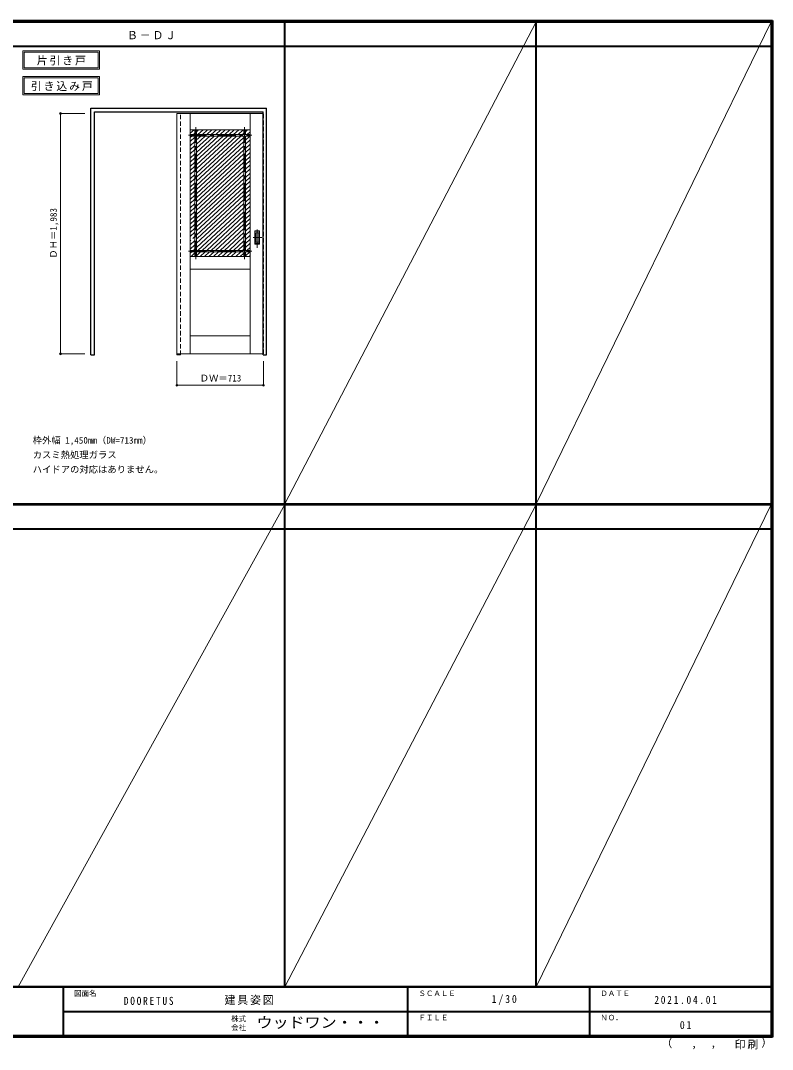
# Model space of a CAD drawing. Units: millimetres, scale not verified. Extents: x -6000 to 5700, y -4307 to 4175.
# Drawn here: x -502 to 5700, y -4307 to 4175 of the extents above; entities that cross this region are included whole.
import ezdxf
from ezdxf.enums import TextEntityAlignment as Align

# ---------------------------------------------------------------- set-up
doc = ezdxf.new("R2010")
doc.units = ezdxf.units.MM
doc.header["$LTSCALE"] = 30
doc.header["$PDMODE"] = 32
doc.header["$PDSIZE"] = 15
doc.linetypes.add('CHAIN1', pattern=[8, 5, -1, 1, -1])
doc.linetypes.add('DASHED1', pattern=[1.8, 1.2, -0.6])
for name, color, linetype, lineweight in [('0-2_扉', 7, 'Continuous', 18), ('0-4_枠', 3, 'Continuous', 25), ('0-6_引手', 7, 'Continuous', 18), ('0-B_寸法', 7, 'Continuous', 9), ('0-C_ハッチ', 4, 'Continuous', 9), ('F-1_枠', 6, 'Continuous', 40), ('F-A_文字', 7, 'Continuous', 18)]:
    doc.layers.add(name, color=color, linetype=linetype, lineweight=lineweight)
doc.layers.add('0-A_文字', color=7, linetype='Continuous')
doc.styles.add('ＭＳ ゴシック', font='')
doc.styles.get('ＭＳ ゴシック').set_extended_font_data('MS Gothic')

msp = doc.modelspace()

# ---------------------------------------------------------------- linework, layer by layer
at = {"layer": '0-2_扉'}
for p, q in [((-482, 3925), (-482, 3775)), ((-472, 3915), (-472, 3785)), ((-472, 3915), (139.03, 3915)), ((139.03, 3915), (139.03, 3785)), ((-482, 3775), (149.03, 3775)), ((-472, 3785), (139.03, 3785)), ((-482, 3713.53), (-482, 3563.53)), ((-472, 3703.53), (-472, 3573.53)), ((-472, 3703.53), (139.03, 3703.53)), ((139.03, 3703.53), (139.03, 3573.53)), ((-482, 3563.53), (149.03, 3563.53)), ((-472, 3573.53), (139.03, 3573.53)), ((788, 3409.5), (1501, 3409.5)), ((788, 3409.5), (788, 1426.5)), ((898, 3409.5), (898, 1426.5)), ((1391, 3409.5), (1391, 1426.5)), ((898, 3274.5), (1391, 3274.5)), ((898, 3235.75), (1391, 3235.75)), ((898, 3223.25), (1391, 3223.25)), ((936.75, 3274.5), (936.75, 3235.75)), ((936.75, 3223.25), (936.75, 2280.75)), ((949.25, 3274.5), (949.25, 3235.75)), ((949.25, 3223.25), (949.25, 2280.75)), ((1339.75, 3274.5), (1339.75, 3235.75)), ((1339.75, 3223.25), (1339.75, 2280.75)), ((1352.25, 3274.5), (1352.25, 3235.75)), ((1352.25, 3223.25), (1352.25, 2280.75)), ((898, 2280.75), (1391, 2280.75)), ((898, 2268.25), (1391, 2268.25)), ((1087, 2229.5), (898, 2229.5)), ((903, 2229.5), (1391, 2229.5)), ((936.75, 2268.25), (936.75, 2229.5)), ((949.25, 2268.25), (949.25, 2229.5)), ((1339.75, 2268.25), (1339.75, 2229.5)), ((1352.25, 2268.25), (1352.25, 2229.5)), ((898, 2124.5), (1391, 2124.5)), ((898, 1576.5), (1391, 1576.5)), ((788, 1426.5), (1498, 1426.5))]:
    msp.add_line(p, q, dxfattribs=at)
at = {"layer": '0-2_扉', "linetype": 'CHAIN1'}
for p, q in [((882.81, 3229.5), (1406.28, 3229.5)), ((943, 2208.43), (943, 3295.07)), ((1346, 2208.43), (1346, 3295.07)), ((882.81, 2274.5), (1406.28, 2274.5))]:
    msp.add_line(p, q, dxfattribs=at)
at = {"layer": '0-2_扉', "color": 4, "linetype": 'DASHED1', "lineweight": 9}
msp.add_line((1501, 1426.5), (1498, 1426.5), dxfattribs=at)
at = {"layer": '0-2_扉'}
for points in [[(-482, 3925), (149.03, 3925), (149.03, 3775)], [(-482, 3713.53), (149.03, 3713.53), (149.03, 3563.53)]]:
    msp.add_lwpolyline(points, dxfattribs=at)
at = {"layer": '0-2_扉', "color": 4, "linetype": 'DASHED1', "lineweight": 9}
msp.add_lwpolyline([(1501, 1426.5), (1501, 3409.5), (1497.58, 3409.5)], dxfattribs=at)
at = {"layer": '0-4_枠'}
for p, q in [((78, 1418), (78, 3453)), ((78, 3453), (1528, 3453)), ((108, 3423), (1498, 3423)), ((1498, 1418), (1498, 3423)), ((1528, 1418), (1528, 3453)), ((1498, 1418), (1528, 1418))]:
    msp.add_line(p, q, dxfattribs=at)
at = {"layer": '0-4_枠', "color": 4, "linetype": 'DASHED1', "lineweight": 9}
for p, q in [((788, 1418), (788, 3423)), ((818, 1418), (818, 3423)), ((788, 1418), (818, 1418))]:
    msp.add_line(p, q, dxfattribs=at)
at = {"layer": '0-4_枠'}
msp.add_lwpolyline([(78, 1418), (108, 1418), (108, 3423)], dxfattribs=at)
at = {"layer": '0-6_引手', "linetype": 'CHAIN1'}
for p, q in [((1450, 2301.79), (1450, 2472.64)), ((1488.07, 2387.02), (1415.56, 2387.02))]:
    msp.add_line(p, q, dxfattribs=at)
at = {"layer": '0-6_引手'}
for p, q in [((1469, 2442.02), (1431, 2442.02)), ((1431, 2332.02), (1431, 2442.02)), ((1462.5, 2426.02), (1437.5, 2426.02)), ((1437.5, 2348.02), (1437.5, 2426.02)), ((1462.5, 2348.02), (1462.5, 2426.02)), ((1469, 2332.02), (1469, 2442.02)), ((1469, 2332.02), (1431, 2332.02)), ((1462.5, 2348.02), (1437.5, 2348.02))]:
    msp.add_line(p, q, dxfattribs=at)
at = {"layer": '0-6_引手', "linetype": 'DASHED1'}
for p, q in [((1434, 2336.02), (1434, 2438.02)), ((1466, 2336.02), (1434, 2336.02))]:
    msp.add_line(p, q, dxfattribs=at)
msp.add_lwpolyline([(1466, 2336.02), (1466, 2438.02), (1434, 2438.02)], dxfattribs=at)
at = {"layer": '0-B_寸法', "color": 4}
for p, q in [((-172, 3409.5), (-172, 1426.5)), ((-172, 3409.5), (28, 3409.5)), ((-172, 1426.5), (28, 1426.5)), ((1501, 1168), (1501, 1368))]:
    msp.add_line(p, q, dxfattribs=at)
msp.add_lwpolyline([(1501, 1168), (788, 1168), (788, 1368)], dxfattribs=at)
at = {"layer": '0-B_寸法'}
for p in [(-172, 3409.5), (-172, 1426.5), (788, 1168), (1501, 1168)]:
    msp.add_point(p, dxfattribs=at)
at = {"layer": '0-C_ハッチ'}
for p, q in [((929.35, 3274.5), (898, 3245.47)), ((910.79, 3223.25), (898, 3211.4)), ((936.75, 3247.28), (924.29, 3235.75)), ((966.14, 3274.5), (949.25, 3258.86)), ((984.39, 3223.25), (949.25, 3190.72)), ((1057.98, 3223.25), (949.25, 3122.57)), ((1021.18, 3223.25), (949.25, 3156.64)), ((1094.78, 3223.25), (949.25, 3088.5)), ((1131.57, 3223.25), (949.25, 3054.43)), ((1168.37, 3223.25), (949.25, 3020.36)), ((1205.17, 3223.25), (949.25, 2986.29)), ((1241.97, 3223.25), (949.25, 2952.22)), ((1278.76, 3223.25), (949.25, 2918.15)), ((1315.56, 3223.25), (949.25, 2884.08)), ((1002.94, 3274.5), (961.09, 3235.75)), ((1039.74, 3274.5), (997.89, 3235.75)), ((1076.53, 3274.5), (1034.68, 3235.75)), ((1113.33, 3274.5), (1071.48, 3235.75)), ((1150.13, 3274.5), (1108.28, 3235.75)), ((1186.92, 3274.5), (1145.07, 3235.75)), ((1223.72, 3274.5), (1181.87, 3235.75)), ((1260.52, 3274.5), (1218.67, 3235.75)), ((1297.32, 3274.5), (1255.47, 3235.75)), ((1334.11, 3274.5), (1292.26, 3235.75)), ((1339.75, 3245.65), (1329.06, 3235.75)), ((1370.91, 3274.5), (1352.25, 3257.22)), ((1352.36, 3223.25), (1352.25, 3223.15)), ((1389.15, 3223.25), (1352.25, 3189.08)), ((1391, 3259.03), (1365.86, 3235.75)), ((936.75, 3213.21), (898, 3177.33)), ((936.75, 3179.14), (898, 3143.26)), ((936.75, 3145.07), (898, 3109.19)), ((1339.75, 3211.58), (949.25, 2850)), ((1339.75, 3177.51), (949.25, 2815.93)), ((1339.75, 3143.44), (949.25, 2781.86)), ((1391, 3190.89), (1352.25, 3155.01)), ((1391, 3156.82), (1352.25, 3120.94)), ((936.75, 3111), (898, 3075.12)), ((936.75, 3076.93), (898, 3041.05)), ((1339.75, 3109.37), (949.25, 2747.79)), ((1339.75, 3075.29), (949.25, 2713.72)), ((1391, 3122.75), (1352.25, 3086.87)), ((1391, 3088.68), (1352.25, 3052.8)), ((1391, 3054.61), (1352.25, 3018.73)), ((936.75, 3042.86), (898, 3006.98)), ((936.75, 3008.79), (898, 2972.91)), ((936.75, 2974.71), (898, 2938.83)), ((1339.75, 3041.22), (949.25, 2679.65)), ((1339.75, 3007.15), (949.25, 2645.58)), ((1339.75, 2973.08), (949.25, 2611.51)), ((1391, 3020.53), (1352.25, 2984.66)), ((1391, 2986.46), (1352.25, 2950.58)), ((936.75, 2940.64), (898, 2904.76)), ((936.75, 2906.57), (898, 2870.69)), ((1339.75, 2939.01), (949.25, 2577.44)), ((1339.75, 2904.94), (949.25, 2543.36)), ((1391, 2952.39), (1352.25, 2916.51)), ((1391, 2918.32), (1352.25, 2882.44)), ((1391, 2884.25), (1352.25, 2848.37)), ((936.75, 2872.5), (898, 2836.62)), ((936.75, 2838.43), (898, 2802.55)), ((936.75, 2804.36), (898, 2768.48)), ((1339.75, 2870.87), (949.25, 2509.29)), ((1339.75, 2836.8), (949.25, 2475.22)), ((1339.75, 2802.73), (949.25, 2441.15)), ((1391, 2850.18), (1352.25, 2814.3)), ((1391, 2816.11), (1352.25, 2780.23)), ((936.75, 2770.29), (898, 2734.41)), ((936.75, 2736.22), (898, 2700.34)), ((1339.75, 2768.65), (949.25, 2407.08)), ((1339.75, 2734.58), (955.15, 2378.47)), ((1391, 2782.04), (1352.25, 2746.16)), ((1391, 2747.97), (1352.25, 2712.09)), ((936.75, 2702.15), (898, 2666.27)), ((936.75, 2668.08), (898, 2632.2)), ((936.75, 2634), (898, 2598.12)), ((1339.75, 2700.51), (949.25, 2338.94)), ((1339.75, 2666.44), (949.25, 2304.87)), ((1339.75, 2632.37), (960, 2280.75)), ((1391, 2713.9), (1352.25, 2678.02)), ((1391, 2679.82), (1352.25, 2643.94)), ((1391, 2645.75), (1352.25, 2609.87)), ((936.75, 2599.93), (898, 2564.05)), ((936.75, 2565.86), (898, 2529.98)), ((1339.75, 2598.3), (996.8, 2280.75)), ((1339.75, 2564.23), (1033.59, 2280.75)), ((1391, 2611.68), (1352.25, 2575.8)), ((1391, 2577.61), (1352.25, 2541.73)), ((936.75, 2531.79), (898, 2495.91)), ((936.75, 2497.72), (898, 2461.84)), ((936.75, 2463.65), (898, 2427.77)), ((1339.75, 2530.16), (1070.39, 2280.75)), ((1339.75, 2496.09), (1107.19, 2280.75)), ((1339.75, 2462.02), (1143.98, 2280.75)), ((1391, 2543.54), (1352.25, 2507.66)), ((1391, 2509.47), (1352.25, 2473.59)), ((1391, 2475.4), (1352.25, 2439.52)), ((936.75, 2429.58), (898, 2393.7)), ((936.75, 2395.51), (918.92, 2379)), ((1339.75, 2427.94), (1180.78, 2280.75)), ((1339.75, 2393.87), (1217.58, 2280.75)), ((1391, 2441.33), (1352.25, 2405.45)), ((1391, 2407.26), (1352.25, 2371.38)), ((903.8, 2365), (898, 2359.63)), ((936.75, 2361.44), (898, 2325.56)), ((936.75, 2327.36), (898, 2291.48)), ((936.75, 2293.29), (923.2, 2280.75)), ((1339.75, 2359.8), (1254.37, 2280.75)), ((1339.75, 2325.73), (1291.17, 2280.75)), ((1339.75, 2291.66), (1327.97, 2280.75)), ((1391, 2373.18), (1352.25, 2337.31)), ((1391, 2339.11), (1352.25, 2303.23)), ((1391, 2305.04), (1364.76, 2280.75)), ((909.7, 2268.25), (898, 2257.41)), ((936.75, 2259.22), (904.65, 2229.5)), ((983.3, 2268.25), (949.25, 2236.73)), ((1020.09, 2268.25), (978.24, 2229.5)), ((1056.89, 2268.25), (1015.04, 2229.5)), ((1093.69, 2268.25), (1051.84, 2229.5)), ((1130.48, 2268.25), (1088.63, 2229.5)), ((1167.28, 2268.25), (1125.43, 2229.5)), ((1204.08, 2268.25), (1162.23, 2229.5)), ((1240.87, 2268.25), (1199.02, 2229.5)), ((1277.67, 2268.25), (1235.82, 2229.5)), ((1314.47, 2268.25), (1272.62, 2229.5)), ((1339.75, 2257.59), (1309.41, 2229.5)), ((1388.06, 2268.25), (1352.25, 2235.09)), ((1391, 2236.9), (1383.01, 2229.5))]:
    msp.add_line(p, q, dxfattribs=at)
at = {"layer": 'F-1_枠'}
for p, q in [((-6000, 4175), (5700, 4175)), ((-6000, 4170), (5700, 4170)), ((-6000, 4165), (5700, 4165)), ((1678, -3790), (1678, 4175)), ((3752, -3790), (3752, 4175)), ((5690, 4175), (5690, -4205)), ((5695, 4175), (5695, -4205)), ((5700, 4175), (5700, -4205)), ((-6000, 3965), (5700, 3965)), ((-6000, 190.5), (5700, 190.5)), ((-6000, 187.5), (5700, 187.5)), ((-6000, 184.5), (5700, 184.5)), ((-6000, -15.5), (5700, -15.5)), ((5700, -3790), (-6000, -3790)), ((5700, -3795), (-6000, -3795)), ((-150, -3795), (-150, -4195)), ((2690, -3795), (2690, -4195)), ((4190, -3795), (4190, -4195)), ((-150, -3995), (5690, -3995.01)), ((5700, -4195), (-6000, -4195)), ((5700, -4200), (-6000, -4200)), ((5700, -4205), (-6000, -4205))]:
    msp.add_line(p, q, dxfattribs=at)
at = {"layer": 'F-A_文字'}
for p, q in [((1678, 190.5), (3752, 4165)), ((3752, 190.5), (5690, 4165)), ((1678, 184.5), (-522, -3790)), ((1678, -3790), (3752, 184.5)), ((3752, -3790), (5690, 184.5))]:
    msp.add_line(p, q, dxfattribs=at)

# ---------------------------------------------------------------- texts
at = {"layer": '0-2_扉', "char_height": 65.98, "attachment_point": 7, "style": 'ＭＳ ゴシック'}
for s, insert in [('\\T1.17;片引き戸', (-368.98, 3805)), ('\\T1.17;引き込み戸', (-417.34, 3593.53))]:
    msp.add_mtext(s, dxfattribs=dict(at, insert=insert))
at = {"layer": '0-A_文字', "style": 'ＭＳ ゴシック'}
for s, p in [('枠外幅 1,450mm（DW=713mm）', (-402, 670.5)), ('カスミ熱処理ガラス', (-402, 550.5)), ('ハイドアの対応はありません。', (-402, 430.5))]:
    msp.add_text(s, height=54.99, dxfattribs=at).set_placement(p, align=Align.BOTTOM_LEFT)
at = {"layer": '0-A_文字', "insert": (375.5, 4020), "char_height": 65.98, "attachment_point": 7, "style": 'ＭＳ ゴシック'}
msp.add_mtext('\\T1.17;Ｂ－ＤＪ', dxfattribs=at)
at = {"layer": '0-B_寸法', "style": 'ＭＳ ゴシック'}
msp.add_text('ＤＨ＝1,983', height=54.99, rotation=90, dxfattribs=at).set_placement((-187, 2211.75), align=Align.BOTTOM_LEFT)
msp.add_text('ＤＷ＝713', height=54.99, dxfattribs=at).set_placement((975.75, 1183), align=Align.BOTTOM_LEFT)
at = {"layer": 'F-A_文字', "style": 'ＭＳ ゴシック'}
for s, height, p in [('図面名', 43.99, (-60, -3880)), ('ＳＣＡＬＥ', 43.99, (2780, -3880)), ('ＤＡＴＥ', 43.99, (4280, -3880)), ('株式', 43.99, (1235, -4089)), ('ＦＩＬＥ', 43.99, (2780, -4080)), ('ＮＯ．', 43.99, (4280, -4080)), ('会社', 43.99, (1235, -4161)), ('（', 65.98, (4784.03, -4308.31)), ('）', 65.98, (5608.4, -4304.13)), (',', 65.98, (5031.28, -4308.31)), (',', 65.98, (5190.2, -4305.53))]:
    msp.add_text(s, height=height, dxfattribs=at).set_placement(p, align=Align.BOTTOM_LEFT)
at = {"layer": 'F-A_文字', "style": 'ＭＳ ゴシック', "width": 1.1}
msp.add_text('ウッドワン・・・', height=87.98, dxfattribs=at).set_placement((1445, -4155), align=Align.BOTTOM_LEFT)
at = {"layer": 'F-A_文字', "char_height": 65.98, "attachment_point": 7, "style": 'ＭＳ ゴシック'}
for s, insert in [('\\T1.39;\\W0.85;DOORETUS', (350, -3940.79)), ('\\T1.17;建具姿図', (1180.42, -3940)), ('\\T1.38;\\W0.9;1/30', (3383.75, -3940)), ('\\T1.39;\\W0.85;2021.04.01', (4726.25, -3932.5)), ('\\T1.36;\\W0.9;01', (4936.25, -4140)), ('\\T1.17;印刷', (5388.15, -4306.92))]:
    msp.add_mtext(s, dxfattribs=dict(at, insert=insert))

doc.saveas('drawing.dxf')
